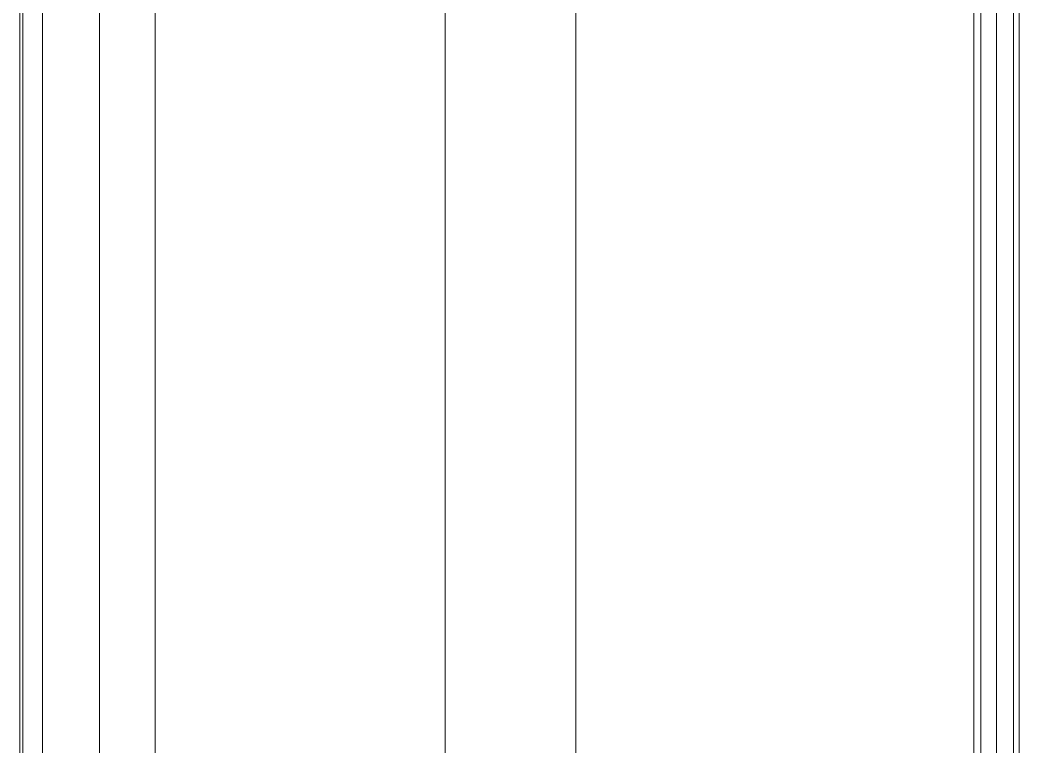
# Model space of a CAD drawing. Header units: millimetres. Extents: x 494 to 18201, y 224 to 11417.
# Drawn here: x 986.15 to 1022.04, y 1225.72 to 1251.81 of the extents above; entities that cross this region are included whole.
import ezdxf
from ezdxf.lldxf.tags import DXFTag

# ---------------------------------------------------------------- set-up
doc = ezdxf.new("R2010")
doc.units = ezdxf.units.MM
doc.layers.add('PUNCH', color=7, linetype='Continuous')
tags = doc.linetypes.add('DASHED', pattern='A,12.86,[0,arial.ttf,S=0,R=0,X=0,Y=0],-12.86', length=25.72).pattern_tags.tags
tags[12:13] = [DXFTag(74, 4), DXFTag(75, 0), DXFTag(340, '0'), DXFTag(46, 0.0), DXFTag(50, 0.0), DXFTag(44, 0.0), DXFTag(45, 0.0)]

msp = doc.modelspace()

# ---------------------------------------------------------------- linework, layer by layer
at = {"layer": 'PUNCH', "color": 223, "lineweight": 18}
for points in [[(986.15007, 1208.7055), (986.15007, 1296.48039)], [(986.24752, 1296.48039), (986.24752, 1208.67602)], [(1006.11646, 1296.48039), (1006.11646, 1208.47391)], [(1022.04219, 1296.48039), (1022.04219, 1208.999)]]:
    msp.add_lwpolyline(points, dxfattribs=at)
at = {"layer": 'PUNCH', "color": 155, "lineweight": 18}
msp.add_lwpolyline([(1020.35557, 1208.58769), (1020.67513, 1209.01176), (1020.67513, 1296.48039), (989.00402, 1296.48039), (989.00402, 1209.01176), (989.00402, 1208.58768)], dxfattribs=at)
at = {"layer": 'PUNCH', "color": 223, "linetype": 'Continuous', "lineweight": 18}
msp.add_open_spline([(986.96232, 1208.70937), (986.96232, 1296.48039)], degree=1, dxfattribs=at)
at = {"layer": 'PUNCH', "color": 155, "linetype": 'DASHED', "lineweight": 13, "ltscale": 0.452067}
for points in [[(991.00402, 1208.43681), (991.00402, 1296.48039)], [(1001.42012, 1208.43681), (1001.42012, 1296.48039)], [(1020.42127, 1208.7015), (1020.42127, 1296.48039)], [(1021.23694, 1208.69614), (1021.23694, 1296.48039)]]:
    msp.add_open_spline(points, degree=1, dxfattribs=at)
at = {"layer": 'PUNCH', "color": 223, "linetype": 'DASHED', "lineweight": 13, "ltscale": 0.452067}
msp.add_open_spline([(1021.84151, 1208.69721), (1021.84151, 1296.48039)], degree=1, dxfattribs=at)

doc.saveas('drawing.dxf')
